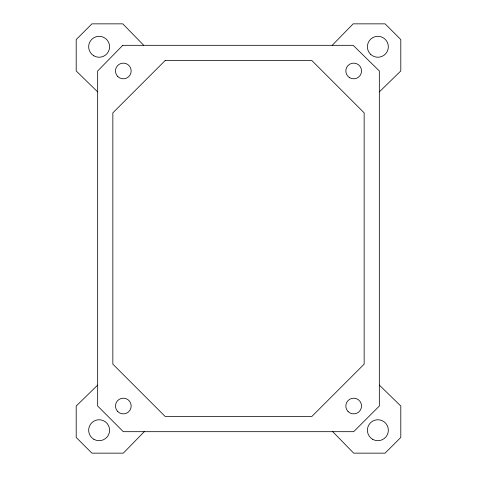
<?xml version="1.0" encoding="UTF-8"?>
<svg xmlns="http://www.w3.org/2000/svg" width="477" height="477" viewBox="0 0 477 477"><rect width="100%" height="100%" fill="white"/><g stroke="black" fill="none" stroke-linecap="round" stroke-linejoin="round"><path stroke-width="0.72" d="M332.213 45.315L353.153 23.85L385.088 23.85L400.799 39.555L400.799 70.966L379.334 91.912M144.263 431.685L123.322 453.15L91.912 453.15L76.201 437.445L76.201 406.034L97.666 385.088M97.666 91.912L76.201 70.966L76.201 39.555L91.912 23.85L122.798 23.85L143.738 45.315M379.334 385.088L400.799 406.034L400.799 437.445L385.088 453.15L353.678 453.15L332.737 431.685M122.798 45.315L97.666 70.966L97.666 406.034L123.322 431.685L353.678 431.685L379.334 406.034L379.334 70.966L353.153 45.315L122.798 45.315M165.203 60.496L112.852 112.852L112.852 364.148L165.203 416.504L311.797 416.504L364.148 364.148L364.148 112.852L311.797 60.496L165.203 60.496M93.891 439.293A10.47 10.47 0 0 0 109.597 430.224A10.47 10.47 0 0 0 93.891 421.155A10.47 10.47 0 0 0 93.891 439.293M372.638 439.293A10.47 10.47 0 0 0 388.344 430.224A10.47 10.47 0 0 0 372.638 421.155A10.47 10.47 0 0 0 372.638 439.293M93.891 55.845A10.47 10.47 0 0 0 109.597 46.776A10.47 10.47 0 0 0 93.891 37.707A10.47 10.47 0 0 0 93.891 55.845M370.468 54.175A10.47 10.47 0 0 0 387.986 49.483A10.47 10.47 0 0 0 375.161 36.657A10.47 10.47 0 0 0 370.468 54.175M117.771 76.523A7.853 7.853 0 0 0 130.907 72.999A7.853 7.853 0 0 0 121.289 63.381A7.853 7.853 0 0 0 117.771 76.523M117.771 411.585A7.853 7.853 0 0 0 130.907 408.062A7.853 7.853 0 0 0 121.289 398.444A7.853 7.853 0 0 0 117.771 411.585M348.127 411.585A7.853 7.853 0 0 0 361.262 408.062A7.853 7.853 0 0 0 351.644 398.444A7.853 7.853 0 0 0 348.127 411.585M349.754 77.769A7.853 7.853 0 0 0 361.53 70.966A7.853 7.853 0 0 0 349.754 64.168A7.853 7.853 0 0 0 349.754 77.769"/></g></svg>
